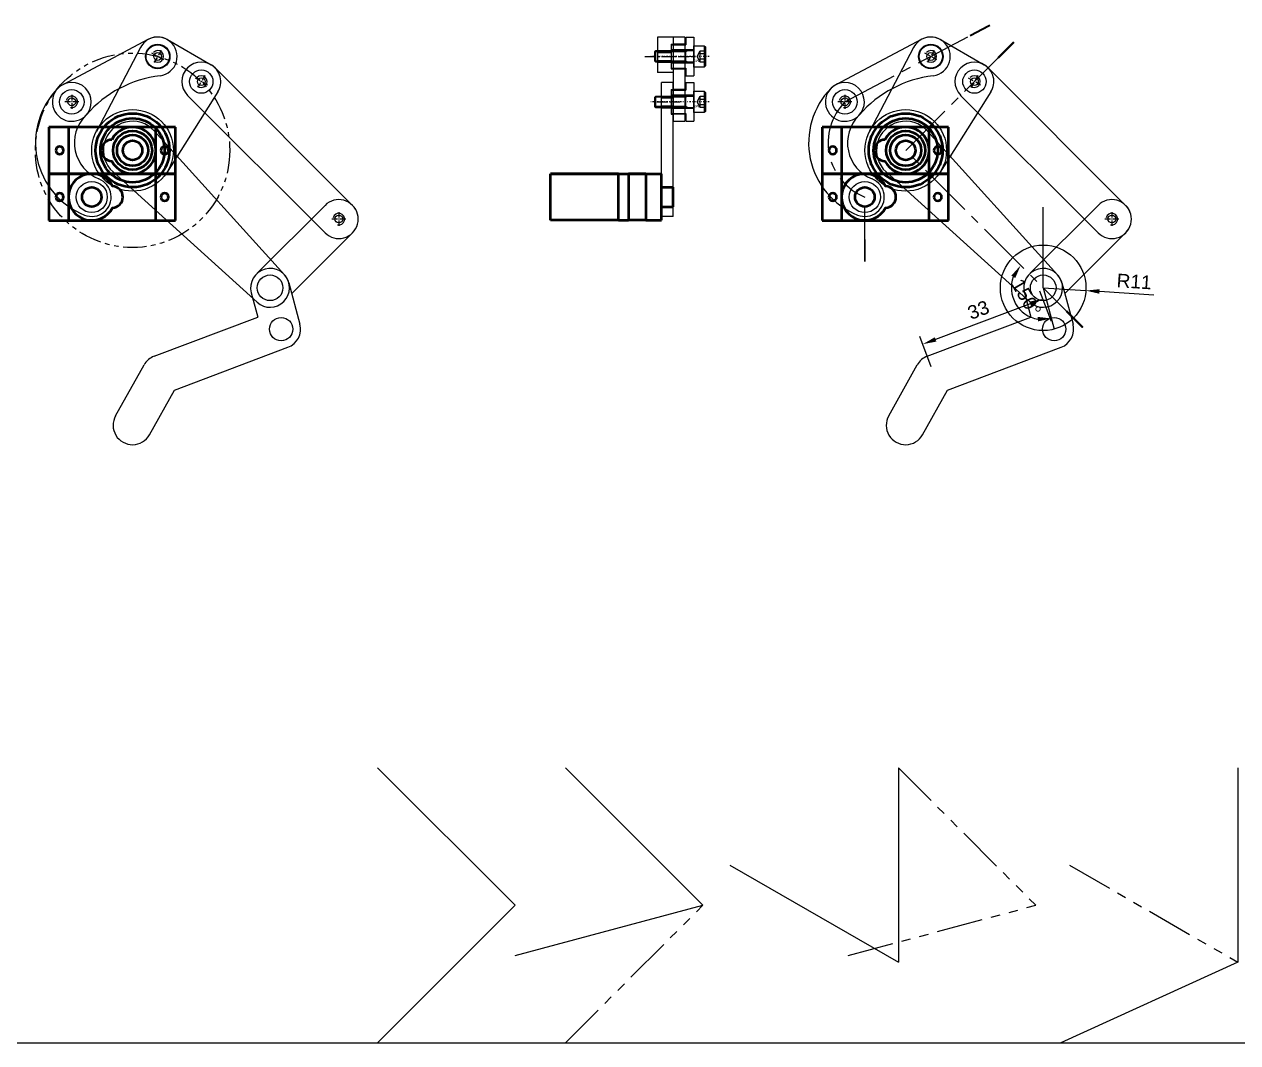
# Model space of a CAD drawing. Header units: millimetres. Extents: x -131 to 523, y -175 to 252.
# Drawn here: x -131.2 to 180.8, y -175.2 to 86.7 of the extents above; entities that cross this region are included whole.
import ezdxf
from ezdxf.enums import TextEntityAlignment as Align

# ---------------------------------------------------------------- set-up
doc = ezdxf.new("R2010")
doc.units = ezdxf.units.MM
doc.header["$LTSCALE"] = 0.75
for name, pattern in [('Center', [1.5, 0.45, -0.5, 0.05, -0.5]), ('CENTER2', [28.575, 19.05, -3.175, 3.175, -3.175]), ('HIDDEN', [9.525, 6.35, -3.175]), ('PHANTOM2', [31.75, 15.875, -3.175, 3.175, -3.175, 3.175, -3.175])]:
    doc.linetypes.add(name, pattern=pattern)
doc.layers.add('AM_0', color=7, linetype='Continuous', lineweight=50)
doc.layers.add('Visible', color=7, linetype='Continuous', lineweight=50)
for name, color, linetype in [('BOM-T', 4, 'Continuous'), ('CENTER', 1, 'Center'), ('HIDDEN', 2, 'HIDDEN'), ('THIN', 3, 'Continuous')]:
    doc.layers.add(name, color=color, linetype=linetype)
doc.styles.add('H', font='arial.ttf')
doc.styles.get("Standard").update_dxf_attribs({"font": 'arial.ttf'})
doc.dimstyles.new('Dim-ISO-25', dxfattribs={"dimtxt": 3.5, "dimasz": 3.5, "dimexe": 2.1, "dimexo": 2.1, "dimgap": 1.4, "dimtad": 1, "dimzin": 12, "dimdsep": 46, "dimtxsty": 'Standard', "dimcen": 0, "dimadec": 6, "dimazin": 3, "dimtp": 0.1, "dimtm": 0.1, "dimtfac": 0.714286, "dimtmove": 0, "dimatfit": 3, "dimfxl": 0, "dimtzin": 12, "dimarcsym": 0})

# ---------------------------------------------------------------- blocks, each defined once
blk = doc.blocks.new('CustomObjectsInViewport3_0')
at = {"layer": 'Visible', "color": 0, "extrusion": (0, 1, 0)}
for p, q in [((86.13, 96.86), (81.13, 96.86)), ((81.13, 96.86), (81.13, 84.86)), ((102.63, 96.86), (86.13, 96.86)), ((86.13, 96.86), (86.13, 84.86)), ((108.63, 96.86), (102.63, 96.86)), ((108.63, 90.86), (108.63, 96.86)), ((113.63, 96.86), (108.63, 96.86)), ((113.63, 84.86), (113.63, 96.86)), ((108.63, 84.86), (108.63, 90.86)), ((81.13, 84.86), (86.13, 84.86)), ((86.13, 84.86), (81.13, 84.86)), ((81.13, 84.86), (81.13, 72.86)), ((86.13, 84.86), (102.63, 84.86)), ((92.13, 84.86), (86.13, 84.86)), ((86.13, 84.86), (86.13, 78.86)), ((108.63, 84.86), (92.13, 84.86)), ((102.63, 84.86), (108.63, 84.86)), ((108.63, 84.86), (113.63, 84.86)), ((108.63, 72.86), (108.63, 84.86)), ((113.63, 84.86), (108.63, 84.86)), ((113.63, 72.86), (113.63, 84.86)), ((86.13, 78.86), (86.13, 72.86)), ((81.13, 72.86), (86.13, 72.86)), ((86.13, 72.86), (92.13, 72.86)), ((92.13, 72.86), (108.63, 72.86)), ((108.63, 72.86), (113.63, 72.86))]:
    blk.add_line(p, q, dxfattribs=at)
at = {"layer": 'Visible', "color": 0, "extrusion": (1.22465e-16, 0, -1)}
for centre in [(-83.88, 90.86), (-110.88, 90.86), (-83.88, 78.86), (-110.88, 78.86)]:
    blk.add_circle(centre, 1, dxfattribs=at)
at = {"layer": 'Visible', "color": 0}
for centre in [(102.63, 90.86), (92.13, 78.86)]:
    blk.add_circle(centre, 2.5, dxfattribs=at)
for centre, radius, start, end in [((102.63, 90.86), 6, 207.266, 152.734), ((97.38, 90.86), 2.75, 91.7365, 268.2635), ((92.13, 78.86), 6, 27.266, 332.734), ((97.38, 78.86), 2.75, 271.7365, 88.2635)]:
    blk.add_arc(centre, radius, start, end, dxfattribs=at)
blk = doc.blocks.new('A$Ca5c1045e')
at = {"color": 0}
for p, q in [((39.06, -32), (5.56, 5.03)), ((32, -39.06), (-5.03, -5.56))]:
    blk.add_line(p, q, dxfattribs=at)
blk.add_circle((35.36, -35.36), 3.3, dxfattribs=at)
for centre, radius, start, end in [((0, 0), 7.5, 42.134, 227.866), ((35.36, -35.36), 5, 227.866, 42.134)]:
    blk.add_arc(centre, radius, start, end, dxfattribs=at)
blk = doc.blocks.new('A$C63f5ced5')
at = {"color": 0}
for p, q in [((35.96, 1.23), (7.56, 14.08)), ((-4.33, 2.5), (1.17, 12.03)), ((-25, 5), (-2.89, 5)), ((48.64, 4.81), (35.96, 1.23)), ((4.33, -2.5), (7.57, 3.1)), ((33.5, -8.63), (7.57, 3.1)), ((-25, -5), (-0.32, -5)), ((51.36, -4.81), (36.92, -8.89))]:
    blk.add_line(p, q, dxfattribs=at)
at = {"color": 1, "linetype": 'CENTER2', "ltscale": 0.1}
for p, q in [((-26.27, 1.27), (-23.73, -1.27)), ((-26.27, -1.27), (-23.73, 1.27))]:
    blk.add_line(p, q, dxfattribs=at)
at = {"color": 0}
for centre, radius in [((5.5, 9.53), 3), ((-25, 0), 1)]:
    blk.add_circle(centre, radius, dxfattribs=at)
for centre, start, end in [((5.5, 9.53), 65.6528, 150), ((-25, 0), 90, 270), ((50, 0), 285.7772, 105.7772), ((0, 0), 150, 330), ((35.57, -4.08), 245.6528, 285.7772)]:
    blk.add_arc(centre, 5, start, end, dxfattribs=at)
at = {"color": 1}
blk.add_arc((-25, 0), 1.5, 32.0096, 301.3321, dxfattribs=at)
blk = doc.blocks.new('A$C71e69a28')
at = {"color": 1, "linetype": 'CENTER2', "ltscale": 0.1}
for p, q in [((1.31, 24.66), (-2.22, 25.33)), ((-0.12, 26.76), (-0.79, 23.23))]:
    blk.add_line(p, q, dxfattribs=at)
at = {"color": 0}
for centre, radius in [((-0.45, 25), 1), ((0, 0), 4), ((0, 0), 2.5)]:
    blk.add_circle(centre, radius, dxfattribs=at)
for centre, radius, start, end in [((8.06, 12.65), 20, 124.5981, 237.4835), ((-0.45, 25), 5, 304.5981, 124.5981), ((8.06, 12.65), 10, 124.5981, 237.4835), ((0, 0), 5, 237.4835, 57.4835)]:
    blk.add_arc(centre, radius, start, end, dxfattribs=at)
at = {"color": 1}
blk.add_arc((-0.45, 25), 1.5, 246.2023, 155.5249, dxfattribs=at)
blk = doc.blocks.new('A$Cca4b5389')
at = {"color": 0}
blk.add_line((21.72, 13.35), (-1.73, 4.69), dxfattribs=at)
for centre in [(23.45, 8.65), (0, 0)]:
    blk.add_circle(centre, 3.15, dxfattribs=at)
for centre, radius, start, end in [((23.45, 8.65), 5, 269.3296, 110.2545), ((0, 0), 5, 110.2545, 311.1793), ((23.04, -26.34), 30, 89.3296, 131.1793)]:
    blk.add_arc(centre, radius, start, end, dxfattribs=at)
blk = doc.blocks.new('A$C016cfb32')
at = {"color": 0}
for p, q in [((8.97, 28.48), (20.18, 22.01)), ((2.04, 26.47), (-9.3, 4.88)), ((21.9, 15.01), (8.88, -5.61))]:
    blk.add_line(p, q, dxfattribs=at)
at = {"color": 1, "linetype": 'CENTER2', "ltscale": 0.1}
for p, q in [((8.03, 23.25), (4.91, 25.05)), ((7.37, 25.71), (5.57, 22.59)), ((18.58, 19.24), (16.78, 16.12)), ((19.24, 16.78), (16.12, 18.58))]:
    blk.add_line(p, q, dxfattribs=at)
at = {"color": 0}
for centre, radius in [((6.47, 24.15), 3), ((6.47, 24.15), 1), ((17.68, 17.68), 3), ((17.68, 17.68), 1), ((0, 0), 10.5), ((0, 0), 9.5)]:
    blk.add_circle(centre, radius, dxfattribs=at)
for centre, start, end in [((6.47, 24.15), 60, 152.291), ((17.68, 17.68), 327.709, 60)]:
    blk.add_arc(centre, 5, start, end, dxfattribs=at)
at = {"color": 1}
for centre in [(6.47, 24.15), (17.68, 17.68)]:
    blk.add_arc(centre, 1.5, 227.0096, 136.3321, dxfattribs=at)
blk = doc.blocks.new('A$C7e0f3a28')
at = {"color": 0}
for p, q in [((3.54, 3.54), (38.89, -31.82)), ((31.82, -38.89), (-3.54, -3.54))]:
    blk.add_line(p, q, dxfattribs=at)
for centre, start, end in [((0, 0), 45, 225), ((35.36, -35.36), 225, 45)]:
    blk.add_arc(centre, 5, start, end, dxfattribs=at)
blk = doc.blocks.new('A$C907348a9')
at = {"layer": 'AM_0'}
for radius in [9.5, 8.25, 5, 4]:
    blk.add_circle((0, 0), radius, dxfattribs=at)
blk = doc.blocks.new('A$C40aa3be0')
at = {"layer": 'Visible', "color": 0, "extrusion": (0, 1, 0)}
for p, q in [((0, 12), (17.5, 12)), ((17.5, 12), (0, 12)), ((0, 0), (0, 12)), ((17.5, 12), (20, 12)), ((17.5, 0), (17.5, 12)), ((17.5, 12), (20, 12)), ((20, 12), (24.5, 12)), ((20, 12), (20, 0)), ((24.5, 12), (20, 12)), ((24.5, 12), (24.5, 6)), ((24.5, 12), (28.5, 12)), ((28.5, 0), (28.5, 12)), ((28.5, 8.5), (31.5, 8.5)), ((31.5, 3.5), (31.5, 8.5)), ((24.5, 6), (24.5, 0)), ((28.5, 3.5), (31.5, 3.5)), ((17.5, 0), (0, 0)), ((17.5, 0), (20, 0)), ((24.5, 0), (20, 0)), ((24.5, 0), (28.5, 0))]:
    blk.add_line(p, q, dxfattribs=at)
blk = doc.blocks.new('A$Cfff307aa')
at = {"color": 0}
for p, q in [((3, 29.47), (0, 29.47)), ((0, -5), (0, 29.47)), ((3, -5), (3, 29.47)), ((0, 25.47), (3, 25.47)), ((2.5, 27.62), (2.5, 21.32)), ((2.5, 27.62), (3, 27.62)), ((0, 23.47), (3, 23.47)), ((2.5, 21.32), (3, 21.32)), ((3, 2.5), (0, 2.5)), ((3, -2.5), (0, -2.5)), ((3, -5), (0, -5))]:
    blk.add_line(p, q, dxfattribs=at)
at = {"color": 1}
for p, q in [((0, 25.97), (3, 25.97)), ((0, 22.97), (3, 22.97))]:
    blk.add_line(p, q, dxfattribs=at)
at = {"color": 1, "linetype": 'CENTER2', "ltscale": 0.2}
blk.add_line((-1.2, 24.47), (4.7, 24.47), dxfattribs=at)
blk = doc.blocks.new('A$Cc6c5a9a7')
at = {"color": 0}
for p, q in [((-3, 5), (-7, 5)), ((-7, 5), (-7, -4.13)), ((-3.5, 3.15), (-3.5, -3.15)), ((-3.5, 3.15), (-3, 3.15)), ((-3, 5), (-3, -4.13)), ((-7, 1), (-3.5, 1)), ((-7, -1), (-3.5, -1)), ((-3, -4.13), (-7, -4.13)), ((-3.5, -3.15), (-3, -3.15))]:
    blk.add_line(p, q, dxfattribs=at)
at = {"color": 1, "linetype": 'CENTER2', "ltscale": 0.2}
blk.add_line((-10.25, 0), (2.75, 0), dxfattribs=at)
at = {"color": 1}
for p, q in [((-7, 1.5), (-3.5, 1.5)), ((-7, -1.5), (-3.5, -1.5))]:
    blk.add_line(p, q, dxfattribs=at)
blk = doc.blocks.new('A$Cee480c59')
at = {"color": 0}
for p, q in [((3, 0), (0, 0)), ((0, 0), (0, -21.68)), ((3, 0), (3, -21.68)), ((3, -1.85), (0, -1.85)), ((0, -8.15), (3, -8.15)), ((3, -13.53), (0, -13.53)), ((3, -19.83), (0, -19.83)), ((0, -21.68), (3, -21.68))]:
    blk.add_line(p, q, dxfattribs=at)
blk = doc.blocks.new('A$C67051199')
at = {"color": 0}
for p, q in [((3.8, 5), (3.8, 3)), ((3.8, 5), (5.8, 5)), ((5.8, 5), (5.8, -5)), ((0, 3), (3.8, 3)), ((0, 3), (0, -3)), ((5.8, 1.7), (0, 1.7)), ((5.8, -1.7), (0, -1.7)), ((0, -3), (3.8, -3)), ((3.8, -3), (3.8, -5)), ((3.8, -5), (5.8, -5))]:
    blk.add_line(p, q, dxfattribs=at)
blk = doc.blocks.new('A$C09CA7FD4')
for p, q in [((-2.75, 16.7), (2.75, 16.7)), ((1.5, 12), (-1.5, 12)), ((1.5, 4.27), (-1.5, 4.27))]:
    blk.add_line(p, q)
blk.add_lwpolyline([(-2.75, 14), (-2.75, 16.7), (-2.45, 17), (2.45, 17), (2.75, 16.7), (2.75, 14)], close=True)
for points in [[(-1.6, 14, -0.414214), (-1.5, 13.9)], [(1.5, 13.9, -0.414214), (1.6, 14)]]:
    blk.add_lwpolyline(points, format="xyb")
blk.add_lwpolyline([(1.5, 13.9), (1.5, 4.27), (1.23, 4), (-1.23, 4), (-1.5, 4.27), (-1.5, 13.9)])
at = {"layer": 'CENTER'}
for q in [(0, 3), (0, 13.87)]:
    blk.add_line((0, 18), q, dxfattribs=at)
at = {"layer": 'HIDDEN'}
blk.add_line((1.43, 15.7), (-1.43, 15.7), dxfattribs=at)
for points in [[(1.43, 17), (1.43, 15.7), (0, 14.87), (0, 14.87), (-1.43, 15.7), (-1.43, 17)], [(-0.72, 15.7), (-0.72, 17)], [(0.72, 17), (0.72, 15.7)]]:
    blk.add_lwpolyline(points, dxfattribs=at)
at = {"layer": 'THIN'}
for points in [[(-1.5, 12.47), (-1.23, 12), (-1.23, 4)], [(1.5, 12.47), (1.23, 12), (1.23, 4)]]:
    blk.add_lwpolyline(points, dxfattribs=at)
at = {"layer": 'BOM-T', "color": 4, "style": 'H'}
blk.add_text('M3', height=0.6, rotation=270, dxfattribs=at).set_placement((1.11, 15.32), align=Align.MIDDLE_LEFT)
blk = doc.blocks.new('*D45')
at = {"color": 0, "lineweight": -2}
for p, q in [((130.78, 18.93), (141.76, 18.22)), ((159.21, 17.08), (145.25, 17.99))]:
    blk.add_line(p, q, dxfattribs=at)
at = {"color": 0}
blk.add_solid([(145.29, 18.57), (145.22, 17.41), (141.76, 18.22)], dxfattribs=at)
at = {"layer": 'Defpoints', "color": 0}
for p in [(130.78, 18.93), (141.76, 18.22)]:
    blk.add_point(p, dxfattribs=at)
at = {"color": 0, "insert": (154.18, 20.57), "char_height": 3.5, "attachment_point": 5, "rotation": 356.2735}
blk.add_mtext('R11', dxfattribs=at)
blk = doc.blocks.new('*D46')
at = {"color": 0, "lineweight": -2}
for p, q in [((132.89, 10.27), (129.97, 18.03)), ((127.43, 14.83), (103.1, 5.66)), ((102.01, -1.37), (99.09, 6.39))]:
    blk.add_line(p, q, dxfattribs=at)
at = {"color": 0}
for points in [[(127.23, 15.38), (127.64, 14.28), (130.71, 16.07)], [(102.9, 6.21), (103.31, 5.11), (99.83, 4.43)]]:
    blk.add_solid(points, dxfattribs=at)
at = {"layer": 'Defpoints', "color": 0}
for p in [(133.63, 8.31), (99.83, 4.43), (102.75, -3.33)]:
    blk.add_point(p, dxfattribs=at)
at = {"color": 0, "insert": (114.14, 13.23), "char_height": 3.5, "attachment_point": 5, "rotation": 20.6528}
blk.add_mtext('33', dxfattribs=at)
blk = doc.blocks.new('*D47')
at = {"color": 0, "lineweight": -2}
blk.add_arc((130.78, 18.93), 8.18, 159.7148, 260.2852, dxfattribs=at)
at = {"color": 0}
for points in [[(122.62, 22.08), (123.61, 21.45), (125, 24.72)], [(129.38, 11.46), (129.43, 10.29), (132.9, 11.04)]]:
    blk.add_solid(points, dxfattribs=at)
at = {"layer": 'Defpoints', "color": 0}
for p in [(95.43, 54.29), (130.78, 18.93), (122.64, 18.22), (133.63, 8.31), (140.96, 8.76)]:
    blk.add_point(p, dxfattribs=at)
at = {"color": 0, "insert": (126.46, 16.44), "char_height": 3.5, "attachment_point": 5, "rotation": 300}
blk.add_mtext('150°', dxfattribs=at)

msp = doc.modelspace()

# ---------------------------------------------------------------- linework, layer by layer
at = {"color": 0}
for p, q in [((130.784, 18.934), (130.784, 39.694)), ((130.784, 18.934), (133.631, 8.309)), ((-40.368, -104.52), (-5.013, -139.876)), ((7.946, -104.52), (43.302, -139.876)), ((93.544, -104.52), (93.544, -154.52)), ((180.82, -104.52), (180.82, -154.52)), ((50.242, -129.52), (93.544, -154.52)), ((-40.368, -175.231), (-5.013, -139.876)), ((-4.994, -152.816), (43.302, -139.876)), ((180.82, -154.52), (135.311, -175.231))]:
    msp.add_line(p, q, dxfattribs=at)
at = {"color": 6, "linetype": 'PHANTOM2'}
for p, q in [((93.544, -104.52), (128.899, -139.876)), ((137.519, -129.52), (180.82, -154.52)), ((7.946, -175.231), (43.302, -139.876)), ((80.603, -152.816), (128.899, -139.876))]:
    msp.add_line(p, q, dxfattribs=at)
at = {"color": 0}
msp.add_xline((7.946, -175.231), (1, 0), dxfattribs=at)
at = {"color": 1, "linetype": 'CENTER2'}
msp.add_lwpolyline([(84.929, 25.66), (84.929, 42.29, -0.536675), (79.796, 66.757), (117.096, 86.468)], format="xyb", dxfattribs=at)
at = {"color": 1, "const_width": 0.5}
for points in [[(117.096, 86.468), (111.994, 83.772)], [(123.283, 82.143), (119.202, 78.063)], [(84.929, 25.66), (84.929, 31.43)], [(140.961, 8.758), (136.773, 12.945)]]:
    msp.add_lwpolyline(points, dxfattribs=at)
at = {"color": 1, "linetype": 'CENTER2'}
msp.add_lwpolyline([(140.961, 8.758), (95.429, 54.29), (123.283, 82.143)], dxfattribs=at)
at = {"color": 6, "linetype": 'PHANTOM2', "ltscale": 0.5}
msp.add_circle((-103.379, 54.29), 25, dxfattribs=at)
at = {"color": 0}
msp.add_circle((130.784, 18.934), 11, dxfattribs=at)

# ---------------------------------------------------------------- block references
at = {"color": 3}
for p, rotation in [((-119.012, 66.757), 7.600175847400982), ((79.796, 66.757), 7.600175847400983)]:
    msp.add_blockref('A$Cca4b5389', p, dxfattribs=dict(at, rotation=rotation))
at = {"color": 11}
msp.add_blockref('A$C016cfb32', (-103.379, 54.29), dxfattribs=at)
at = {"color": 4}
for name, p in [('A$Cc6c5a9a7', (38.613, 78.438)), ('A$C016cfb32', (95.429, 54.29)), ('A$Cfff307aa', (32.613, 42.29))]:
    msp.add_blockref(name, p, dxfattribs=at)
at = {"rotation": 270}
for p in [(26.913, 78.438), (26.913, 66.757)]:
    msp.add_blockref('A$C09CA7FD4', p, dxfattribs=at)
at = {"color": 2}
for name, p in [('A$C67051199', (35.113, 78.438)), ('A$C67051199', (35.113, 66.757)), ('CustomObjectsInViewport3_0', (-206.008, -36.574)), ('CustomObjectsInViewport3_0', (-7.2, -36.574)), ('A$C40aa3be0', (4.113, 36.29))]:
    msp.add_blockref(name, p, dxfattribs=at)
at = {"color": 3}
for name, p in [('A$Cee480c59', (35.613, 83.438)), ('A$C7e0f3a28', (-85.701, 71.967)), ('A$C7e0f3a28', (113.107, 71.967)), ('A$Ca5c1045e', (-103.379, 54.29)), ('A$Ca5c1045e', (95.429, 54.29))]:
    msp.add_blockref(name, p, dxfattribs=at)
at = {"color": 4}
for name, p, rotation in [('A$C71e69a28', (-113.879, 42.29), 10.80724186117651), ('A$C71e69a28', (84.929, 42.29), 10.80724186117651), ('A$C63f5ced5', (-68.023, 18.934), 224.9999999999999), ('A$C63f5ced5', (130.784, 18.934), 224.9999999999999)]:
    msp.add_blockref(name, p, dxfattribs=dict(at, rotation=rotation))
at = {"color": 0}
for p in [(-103.379, 54.29), (95.429, 54.29)]:
    msp.add_blockref('A$C907348a9', p, dxfattribs=at)

# ---------------------------------------------------------------- dimensions: what is measured, and where the dimension line sits
dim = msp.add_angular_dim_2l(base=(122.6382073, 18.2215234), line1=((130.7843159, 18.9342155), (133.6313254, 8.3090314)), line2=((140.9605346, 8.7579968), (95.4289768, 54.2895546)), dimstyle='Dim-ISO-25', dxfattribs=at)
dim.commit()
dim.dimension.update_dxf_attribs({"geometry": '*D47', "text_midpoint": (126.4626587, 16.4391056)})
dim = msp.add_radius_dim(center=(130.784, 18.934), mpoint=(141.761, 18.219), dimstyle='Dim-ISO-25', dxfattribs=at)
dim.commit()
dim.dimension.update_dxf_attribs({"geometry": '*D45', "text_midpoint": (154.184, 20.574)})
dim = msp.add_aligned_dim(p1=(133.631, 8.309), p2=(102.752, -3.33), distance=-8.289, dimstyle='Dim-ISO-25', dxfattribs=at)
dim.commit()
dim.dimension.update_dxf_attribs({"geometry": '*D46', "text_midpoint": (114.144, 13.229)})

doc.saveas('drawing.dxf')
